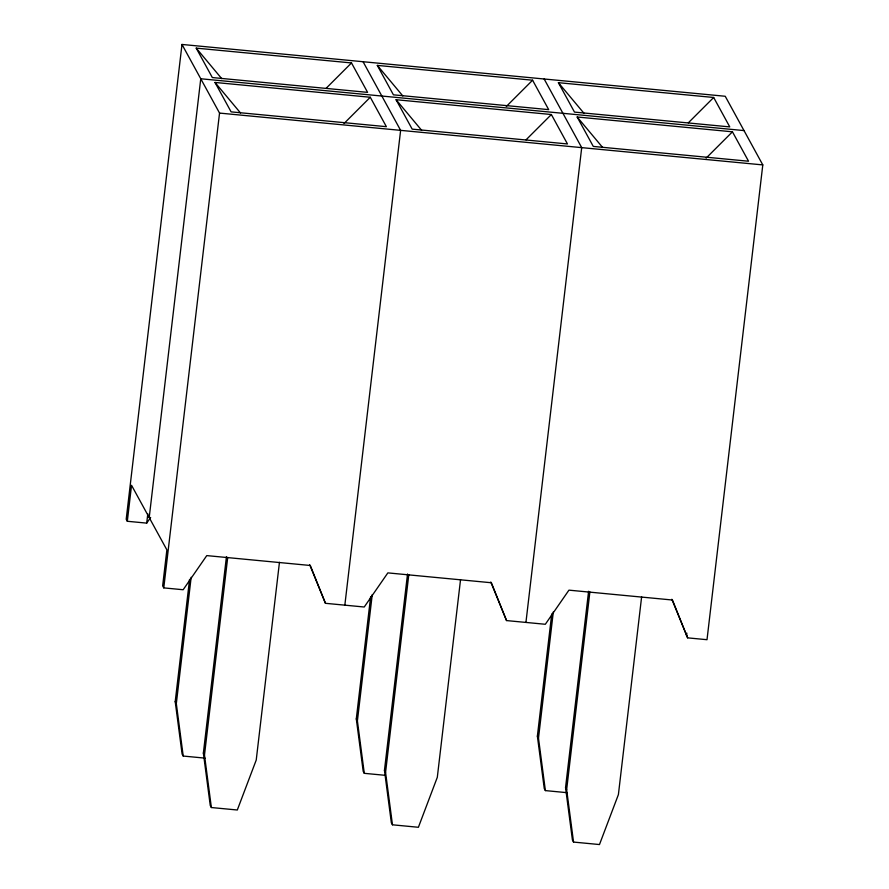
<?xml version="1.0" encoding="UTF-8"?>
<svg xmlns="http://www.w3.org/2000/svg" width="889" height="889" viewBox="0 0 889 889"><rect width="100%" height="100%" fill="white"/><g stroke="black" fill="none" stroke-linecap="round" stroke-linejoin="round"><path stroke-width="1.33" d="M671.851 599.264L687.619 637.858L707.011 639.702L762.795 164.91L725.235 96.268L181.989 44.45L126.205 519.254L127.316 521.276L146.707 523.121L150.641 517.442M127.316 521.276L131.539 485.294L166.876 549.88L162.654 585.862L163.765 587.885L183.156 589.74L206.77 555.603L310.294 565.482L325.452 603.309L364.234 607.009L387.86 572.883L491.373 582.751L506.541 620.578L545.324 624.278L568.938 590.152L672.462 600.019L687.619 637.858M146.707 523.121L147.807 513.798M149.208 517.587L200.758 78.765L744.015 130.583M163.765 587.885L219.539 113.081L181.989 44.45M205.048 758.139L183.212 756.05L182.101 754.028L175.211 701.599L189.568 579.395M183.212 756.05L176.322 703.621L191.157 577.294M279.457 562.304L256.232 760.039L237.307 810.001L211.371 807.534L210.26 805.501L203.37 753.072L226.439 556.714M211.371 807.534L204.481 755.105L227.717 557.37M344.843 605.153L400.628 130.361L363.068 61.719M384.77 775.275L364.29 773.33L363.19 771.296L356.3 718.868L370.646 596.663M364.29 773.33L357.4 720.901L372.247 594.574M460.546 579.584L437.31 777.308L418.397 827.281L392.46 824.803L391.349 822.781L384.459 770.352L407.529 573.994M392.46 824.803L385.57 772.374L408.796 574.65M525.932 622.433L581.706 147.63L544.157 78.999M567.215 792.688L545.379 790.599L544.268 788.576L537.378 736.148L551.736 613.932M545.379 790.599L538.49 738.17L553.325 611.843M641.625 596.852L618.4 794.588L599.475 844.55L573.538 842.072L572.438 840.049L565.548 787.621L588.607 591.263M573.538 842.072L566.649 789.643L589.885 591.918M686.519 635.824L686.83 633.157M326.185 88.244L351.499 62.941L367.602 92.367L212.327 77.554L196.225 48.128L351.499 62.941M343.987 123.538L370.28 97.257L386.382 126.683L231.107 111.87L215.005 82.444L370.28 97.257M506.297 106.491L532.589 80.21L548.691 109.636L393.416 94.823L377.314 65.397L532.589 80.21M526.044 139.829L551.369 114.525L567.46 143.951L412.185 129.138L396.083 99.712L551.369 114.525M688.353 122.793L713.678 97.479L729.769 126.905L574.494 112.103L558.392 82.677L713.678 97.479M706.155 158.075L732.447 131.805L748.549 161.231L593.274 146.418L577.172 116.992L732.447 131.805M219.539 113.081L762.795 164.91M558.392 82.677L583.917 113.214M577.172 116.992L602.686 147.53M377.314 65.397L402.828 95.945M396.083 99.712L421.608 130.261M196.225 48.128L221.75 78.665M215.005 82.444L240.519 112.981M506.541 620.578L490.772 581.984M537.378 736.148L538.49 738.17M565.548 787.621L566.649 789.643M325.452 603.309L309.683 564.715M356.3 718.868L357.4 720.901M384.459 770.352L385.57 772.374M175.211 701.599L176.322 703.621M203.37 753.072L204.481 755.105"/></g></svg>
